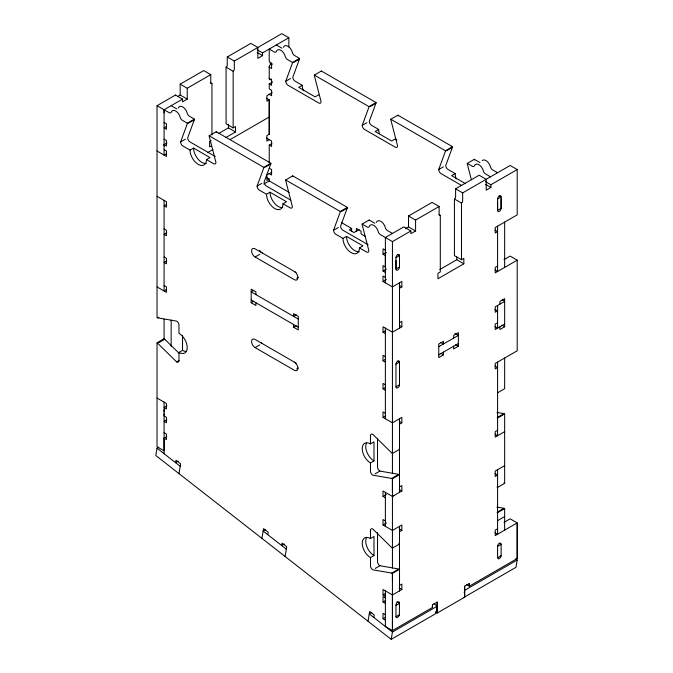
<?xml version="1.0" encoding="UTF-8"?>
<svg xmlns="http://www.w3.org/2000/svg" width="673" height="673" viewBox="0 0 673 673"><rect width="100%" height="100%" fill="white"/><g stroke="black" fill="none" stroke-linecap="round" stroke-linejoin="round"><path stroke-width="1.01" d="M178.968 353.182L164.759 339.234A3.331 1.926 60 0 0 164.086 338.729L157.028 342.809A3.331 1.926 60 0 1 157.701 343.314L176.646 361.906L178.993 360.543L178.993 352.391A11.651 6.73 60 0 0 187.237 347.63A11.651 6.73 60 0 0 178.993 333.362L178.959 324.689A3.331 1.918 60 0 0 176.646 321.13L157.701 317.849A3.348 1.935 60 0 1 157.028 317.572L157.028 105.686L175.468 95.036L182.526 99.116L182.526 101.833L187.237 99.116L187.237 88.239L210.775 74.653L210.775 82.804A1.666 0.959 -60 0 0 211.953 83.486L211.953 134.937M164.086 449.547L164.086 438.165L166.736 436.634M164.086 413.861L164.086 415.964L166.441 417.327L166.441 422.762L164.086 421.399L166.837 419.817M164.086 411.758L164.086 409.664M164.086 145.89L164.086 144.645L166.946 142.996M164.086 112.929L164.086 109.758L182.526 99.116M269.52 139.496L266.887 141.019L266.887 135.584L269.234 134.23L269.234 99.797L266.592 98.266M272.599 81.997L269.234 83.94L269.234 88.92L271.589 90.283L271.589 95.717L269.023 94.237M392.435 568.054L392.435 478.722L399.501 474.642A3.348 1.935 60 0 0 398.828 474.372L379.883 471.083L375.172 473.809M395.968 616.712L395.968 605.052A2.499 1.439 -60 0 1 397.735 601.99A2.499 1.439 -60 0 1 399.501 603.016L399.367 615.4L397.735 617.393L396.094 617.292L395.968 616.712L399.501 614.676M395.968 260.51L395.968 269.007A2.499 1.439 -60 0 0 397.735 270.024A2.499 1.439 -60 0 0 399.501 266.971L399.501 255.639L397.785 254.655M375.172 568.449L379.883 565.732L398.828 569.013A3.348 1.935 60 0 1 399.501 569.291L399.501 590.86L399.501 526.336M399.501 328.13L399.501 305.475M385.377 603.345L383.021 601.99L383.021 596.556L385.377 597.91L385.377 596.303L383.021 594.94L383.021 589.506L392.435 594.94L401.848 589.506L401.848 584.071L399.501 585.426M432.453 607.483L432.453 604.766L437.164 602.049L437.164 613.061L464.631 597.203L464.631 586.191L469.333 583.474L469.333 586.191L517.201 558.556L517.201 522.904L510.142 518.833L503.984 522.383M437.164 602.049L437.164 613.061L435.397 612.043M408.519 215.999L415.586 220.079L415.586 230.948L408.519 226.868L408.519 215.999L432.066 202.405L439.124 206.485L439.124 214.637A1.666 0.959 -60 0 0 440.302 215.318L440.302 271.951L437.946 273.314L437.946 278.748L463.84 263.799L463.84 258.356L461.493 259.719L454.426 255.639L454.426 199.006A1.666 0.959 -60 0 0 455.604 196.97L455.604 188.819L479.142 175.224L486.209 179.304L486.209 190.173L490.911 187.456L490.911 184.739L517.201 169.562L517.201 214.864L495.227 227.55L495.227 232.993L497.583 231.63L494.933 230.099M461.493 259.719L461.493 203.086A1.666 0.959 -60 0 0 462.662 201.05L462.662 192.89L455.604 188.819M464.631 597.203L464.631 586.191M469.333 583.474L469.333 586.191L466.692 584.66M497.583 546.383L497.583 558.043L498.701 558.985L500.586 557.538L501.116 556.007L501.116 544.348A2.499 1.439 -60 0 0 499.349 543.321A2.499 1.439 -60 0 0 497.583 546.383L501.116 544.348L499.349 543.321M497.583 469.712L497.583 534.236L495.017 532.747M497.583 201.841L497.583 210.338A2.499 1.439 -60 0 0 499.349 211.356A2.499 1.439 -60 0 0 501.116 208.302L501.116 198.863M504.649 530.156L504.649 508.578A3.348 1.935 60 0 0 503.976 508.308L496.867 507.072M158.744 447.192L157.019 448.184L155.799 455.503L391.206 639.35L435.936 613.524L437.164 606.205L434.068 603.79M178.984 473.615L180.616 463.848L175.981 460.231L175.569 462.671L178.219 461.14M261.915 538.375L263.547 528.616L268.182 532.234L267.778 534.673M285.1 556.487L286.732 546.72L282.096 543.094L281.684 545.542L284.334 544.011M368.03 621.246L369.662 611.479L374.297 615.105L373.885 617.545M391.206 639.35L392.435 632.031L437.164 606.205M464.219 592.787L464.622 590.347L517.201 559.995L515.577 558.725M517.201 559.995L515.972 567.314L463.403 597.666M190.022 150.104L193.555 148.068L210.035 157.583L206.502 159.619A11.651 6.73 60 0 1 198.257 164.372A11.651 6.73 60 0 1 190.022 150.104L182.963 146.024A3.331 1.918 60 0 1 180.608 141.953L187.237 123.899A3.323 1.918 60 0 0 187.338 123.184L194.396 119.104L189.433 116.236A3.331 1.918 60 0 1 187.212 113.148A6.654 3.845 60 0 0 182.77 106.957A6.654 3.845 60 0 0 178.337 108.017M194.396 119.104A3.323 1.918 60 0 1 194.295 119.828L187.666 137.872A3.331 1.918 60 0 0 190.022 141.953L215.225 156.498M379.328 133.473A11.651 6.73 60 0 1 378.706 129.468L371.21 125.102A3.331 1.926 60 0 1 369.284 121.317L375.921 103.263A3.331 1.926 60 0 0 376.014 102.548L321.4 71.018L314.341 75.09A3.331 1.926 60 0 0 314.434 75.923L321.063 101.631A3.331 1.918 60 0 1 318.716 102.986L288.111 85.32A3.331 1.918 60 0 1 285.756 81.24L292.385 63.195A3.331 1.918 60 0 0 292.486 62.471L299.544 58.4L294.581 55.531A3.331 1.918 60 0 1 292.36 52.435A6.654 3.845 60 0 0 287.926 46.252A6.654 3.845 60 0 0 283.484 47.312M299.544 58.4A3.331 1.918 60 0 1 299.451 59.115L292.814 77.168A3.331 1.926 60 0 0 294.74 80.953L302.236 85.32A11.651 6.73 60 0 0 303.338 90.712M266.491 194.253L270.024 192.217L286.505 201.732L282.971 203.768A11.651 6.73 60 0 1 274.727 208.521A11.651 6.73 60 0 1 266.491 194.253L259.425 190.173A3.331 1.918 60 0 1 257.078 186.101L263.707 168.048A3.331 1.926 60 0 0 263.799 167.333L270.866 163.253L216.252 131.723L209.185 135.803A3.331 1.926 60 0 0 209.286 136.636L215.915 162.336A3.331 1.926 60 0 1 213.989 163.901L206.502 159.619M270.866 163.253A3.331 1.926 60 0 1 270.765 163.976L264.136 182.021A3.331 1.918 60 0 0 266.491 186.101L290.795 200.133M456.277 179.01A11.651 6.73 60 0 1 455.175 173.617L447.68 169.251A3.331 1.926 60 0 1 445.753 165.465L452.391 147.412A3.331 1.926 60 0 0 452.483 146.697L397.869 115.167L390.811 119.239A3.331 1.926 60 0 0 390.904 120.072L397.533 145.78A3.331 1.918 60 0 1 395.186 147.135L364.581 129.468A3.331 1.918 60 0 1 362.225 125.388L368.854 107.344A3.331 1.926 60 0 0 368.955 106.62L376.014 102.548M342.961 238.402L346.494 236.366L362.966 245.881L359.441 247.916A11.651 6.73 60 0 1 351.197 252.678A11.651 6.73 60 0 1 342.961 238.402L335.894 234.322A3.331 1.918 60 0 1 333.547 230.25L340.176 212.197A3.331 1.926 60 0 0 340.269 211.482L347.335 207.402L292.721 175.872L285.655 179.952A3.331 1.918 60 0 0 285.756 180.785L292.385 206.485A3.331 1.926 60 0 1 290.458 208.05L282.971 203.768M347.335 207.402A3.331 1.926 60 0 1 347.234 208.125L340.605 226.17A3.331 1.918 60 0 0 342.961 230.25L368.165 244.795M461.754 185.571L441.051 173.617A3.331 1.918 60 0 1 438.695 169.537L445.324 151.492A3.331 1.926 60 0 0 445.425 150.769L452.483 146.697M376.375 222.359L377.04 221.299A6.663 3.845 60 0 1 384.586 225.665L385.579 228.391A3.331 1.926 60 0 0 387.471 230.578L392.435 233.438M187.237 99.116L180.171 95.036L180.171 84.167L203.717 70.572L210.775 74.653M225.674 137.629L235.5 131.958L235.5 126.524L233.144 127.887L226.078 123.807L226.078 67.174A1.666 0.959 -60 0 0 227.255 65.138L227.255 56.978L250.793 43.392L257.86 47.472L257.86 58.341L262.571 55.623L262.571 52.906L288.852 37.73L288.852 46.992M227.255 56.978L234.322 61.058L281.794 33.65L288.852 37.73M177.529 96.567L180.171 95.036M165.827 126.852L164.069 127.87L166.441 129.241L166.441 123.807L164.086 122.444M188.415 123.226L194.295 119.828M293.563 62.513L299.451 59.115M180.608 141.953L185.311 139.235M285.756 81.24L290.467 78.522M166.66 153.587L164.086 155.068L164.086 109.758M272.153 92.672L266.887 95.717L266.887 101.152L269.234 99.797L269.234 134.23M218.607 133.557L228.433 127.887L235.5 131.958M302.236 85.32L298.703 87.355L315.183 96.87L318.716 94.834M211.171 140.573L209.597 141.473L209.597 146.907L211.389 145.881M207.477 152.67L212.929 149.524M230.183 139.555L269.234 117.009M166.736 204.281L164.086 205.803L166.441 207.166L166.441 201.732L157.028 196.297M269.242 162.95L269.242 145.099L271.884 143.568M264.884 167.375L270.765 163.976M370.032 106.662L375.921 103.263M166.736 232.824L164.086 234.347L166.441 235.71L166.441 230.275L164.086 228.913M271.589 172.28L266.887 174.997L266.887 180.44L269.234 179.077L269.234 181.045M257.078 186.101L261.78 183.384M362.225 125.388L366.936 122.671M263.782 184.04L269.234 180.894L289.154 192.394M378.706 129.468L375.172 131.504L391.652 141.019L395.186 138.983L396.944 140.001M166.736 260.905L164.086 262.436L166.441 263.799L166.441 258.365L164.086 257.002M166.652 289.499L164.086 290.98L164.086 200.369M296.061 272.489L255.109 248.85A4.997 2.885 60 0 0 251.584 250.886A4.997 2.885 60 0 0 255.109 257.002L259.82 254.285M341.354 211.524L347.234 208.125M446.502 150.811L452.391 147.412M157.701 317.849L158.878 317.168M333.547 230.25L338.25 227.533M438.695 169.537L443.406 166.82M351.634 231.52L351.634 228.458L349.279 229.821L353.981 232.538L359.121 229.569M359.441 247.916L366.928 252.198A3.331 1.926 60 0 0 368.854 250.634L362.225 224.933A3.331 1.918 60 0 1 362.124 224.101L369.191 220.021L374.154 222.889A3.331 1.926 60 0 0 374.853 223.167M471.403 179.826L467.373 164.22A3.323 1.918 60 0 1 467.272 163.388L474.339 159.316L479.302 162.176A3.331 1.918 60 0 0 480 162.462M158.878 342.633L164.759 339.234M455.175 173.617L451.642 175.653L465.514 183.67M253.755 290.399L251.189 291.889L298.274 319.069M255.9 294.606L255.9 291.889L251.189 289.171L251.189 302.757L253.839 301.226M296.7 278.294L298.274 277.385M178.993 352.391L182.526 350.355A11.651 6.73 60 0 0 186.446 351.466M415.586 220.079L439.124 206.485M462.662 192.89L510.142 165.482L517.201 169.562M405.382 228.685L408.519 226.868M362.124 224.101L367.088 226.961A3.331 1.918 60 0 0 369.309 226.431A6.654 3.845 60 0 1 373.751 225.371A6.654 3.845 60 0 1 378.192 231.562A3.331 1.918 60 0 0 380.405 234.65L392.435 241.599L410.875 230.948L410.875 233.666L415.586 230.948M385.377 250.205L383.021 248.842L383.021 254.285L386.386 252.341M296.213 314.821L293.563 316.352L293.563 313.635L298.274 316.352L298.274 329.938L293.563 327.221L293.563 324.504M395.968 257.683L399.501 255.639A2.499 1.439 -60 0 0 397.735 254.621A2.499 1.439 -60 0 0 395.968 257.683L395.968 269.007L399.501 266.971M497.583 199.015L501.116 196.97L501.116 208.302L497.583 210.338L497.583 199.015A2.499 1.439 -60 0 1 499.349 195.952L501.116 196.97A2.499 1.439 -60 0 0 499.349 195.952M383.021 254.285L385.393 255.656L385.393 266.979L383.021 265.608L383.021 271.042L386.386 269.099M296.061 363.1L255.109 339.453A4.997 2.885 60 0 0 251.584 341.497A4.997 2.885 60 0 0 255.109 347.613L259.82 344.896M293.563 327.221L296.213 325.698M166.946 405.912L164.086 407.56L166.441 408.915L166.441 403.48L157.028 398.046M385.377 277.385L383.021 276.031L383.021 281.465L386.386 279.522M399.501 288.263L401.848 286.9L401.848 281.465L392.435 286.9L383.021 281.465M439.814 269.511L456.782 259.719L463.84 263.799M296.7 368.905L298.274 367.996M503.984 259.643L510.142 256.093L517.201 260.173L517.201 350.784L495.227 363.47L495.227 368.905L497.583 367.542L494.933 366.019M399.501 282.82L399.501 322.695L401.848 321.332L401.848 326.767L392.435 332.21L383.021 326.767L383.021 332.21L385.671 330.679M497.583 266.062L495.227 267.425L495.227 272.859L517.201 260.173M385.377 356.673L383.021 355.31L383.021 360.745L385.671 359.222M395.968 364.143L399.501 362.108L399.501 384.763A2.499 1.439 -60 0 1 397.735 387.816A2.499 1.439 -60 0 1 395.968 386.798L395.968 364.143A2.499 1.439 -60 0 1 397.735 361.09A2.499 1.439 -60 0 1 399.501 362.108L397.785 361.115M438.729 346.704L458.347 335.381L454.923 333.404M438.729 354.856L458.347 343.533M385.377 384.763L383.021 383.4L383.021 388.834L385.671 387.312M497.583 322.695L495.227 324.05L495.227 329.492L504.649 324.05M443.457 352.13L443.457 354.848L438.754 357.565L438.754 343.979L443.457 341.261L443.457 343.979L440.807 342.448M453.661 338.09L453.661 335.364L458.363 332.647L458.363 346.242L453.661 348.959L453.661 346.242M395.968 386.798L399.501 384.763M499.938 304.12L499.938 301.403L504.649 298.677L504.649 326.767L499.938 329.492L499.938 326.767M385.377 413.306L383.021 411.943L383.021 417.378L385.671 415.847M399.501 424.175L401.848 422.812L401.848 417.378L392.435 422.812L383.021 417.378M370.461 462.931A11.651 6.73 60 0 1 362.225 448.664A11.651 6.73 60 0 1 370.461 443.902L373.995 441.867L373.995 460.896L370.461 462.931L370.503 471.605A3.331 1.926 60 0 0 372.817 475.163L391.762 478.444A3.348 1.935 60 0 1 392.435 478.722L392.435 492.005M497.583 392.78L504.649 388.7L504.649 358.028M265.709 529.567L263.135 531.056L286.319 549.16M391.762 478.444L397.65 475.045M498.087 417.058L503.976 413.659A3.348 1.935 60 0 1 504.649 413.937L504.649 483.349L497.583 487.42A3.331 1.926 60 0 1 497.078 487.067M504.649 413.937L497.583 418.017A3.348 1.935 60 0 0 497.078 417.782M394.201 495.421L392.435 496.438L383.021 491.004L383.021 496.438L386.386 494.495M399.501 486.924L401.848 485.561L401.848 491.004L392.435 496.438M497.583 430.291L495.227 431.654L495.227 437.088L504.649 431.654M385.377 520.902L383.021 519.539L383.021 524.982L386.386 523.039M370.461 557.581A11.651 6.73 60 0 1 362.225 543.304A11.651 6.73 60 0 1 370.461 538.551L373.995 536.507L373.995 555.536L370.461 557.581L370.503 566.245A3.331 1.918 60 0 0 372.817 569.812L391.762 573.093A3.348 1.935 60 0 1 392.435 573.362L399.501 569.291M504.649 465.632L495.227 471.066L495.227 476.501L497.583 475.146L494.933 473.615M399.501 531.771L401.848 530.417L401.848 524.982L392.435 530.417L383.021 524.982M391.762 573.093L397.65 569.695M498.087 511.707L503.976 508.308M504.649 508.578L497.583 512.658A3.348 1.935 60 0 0 497.078 512.431M497.583 520.675L504.649 516.595M383.021 594.94L385.671 593.409M497.583 528.793L495.227 530.156L495.227 535.59L517.201 522.904L517.201 558.556M383.021 601.99L385.671 600.459M371.816 612.438L369.25 613.919L392.435 632.031M395.968 605.389L399.501 603.345L396.927 601.864M385.377 614.676L383.021 613.313L383.021 618.756L385.671 617.225M497.583 557.707L501.116 555.671M496.994 412.448L503.976 413.659M276.3 44.973L281.264 47.842A3.331 1.918 60 0 0 281.962 48.12M497.583 172.734L492.619 169.865A3.331 1.918 60 0 1 490.398 166.778A6.654 3.845 60 0 0 486.663 161.057A6.654 3.845 60 0 0 482.188 160.595M292.486 62.471L287.522 59.611A3.331 1.918 60 0 1 285.302 56.515A6.654 3.845 60 0 0 280.86 50.324A6.654 3.845 60 0 0 276.426 51.392A3.331 1.918 60 0 1 274.205 51.922L269.234 49.053L269.234 61.739L271.589 63.094L271.589 68.537L268.939 67.006M314.341 75.09L368.955 106.62M390.811 119.239L445.425 150.769M467.272 163.388L472.244 166.256A3.331 1.926 60 0 0 474.129 166.248L475.121 164.675A6.663 3.845 60 0 1 482.676 169.032L483.668 171.758A3.331 1.926 60 0 0 485.561 173.945L490.524 176.814M257.187 49.794L262.571 52.906M485.536 181.634L490.911 184.739M257.187 52.519L262.571 55.623M485.536 184.352L490.911 187.456M270.109 63.599L271.867 64.616M269.023 78.379L271.589 79.86L271.589 85.294L269.234 83.94M226.078 67.174L233.144 71.254L233.144 127.887M454.426 199.006L461.493 203.086M210.27 82.51L211.953 83.486M439.124 214.637L440.302 215.318M180.171 84.167L187.237 88.239M266.458 138.058L271.589 141.019L271.589 146.462L269.242 145.099M495.017 270.016L497.583 271.497L497.583 226.195M410.875 230.948L403.817 226.868L385.377 237.519L385.377 282.82M171.152 105.686L176.116 108.546A3.331 1.918 60 0 0 176.814 108.833M502.083 299.914L504.649 301.403L495.227 306.838L495.227 312.272L497.583 310.918L494.933 309.387M269.242 168.208L271.589 169.562M157.028 105.686L169.049 112.627A3.331 1.918 60 0 0 171.27 112.097A6.654 3.845 60 0 1 175.712 111.037A6.654 3.845 60 0 1 180.154 117.22A3.331 1.918 60 0 0 182.366 120.316L187.338 123.184M209.185 135.803L263.799 167.333M285.655 179.952L340.269 211.482M269.023 173.516L271.589 175.005L271.589 169.562M266.592 177.546L269.234 179.077M341.674 222.713L351.634 228.458M365.532 236.484L361.048 233.893L361.048 231.176L356.337 228.458L356.337 231.596M501.999 325.244L504.649 326.767M495.017 326.649L497.583 328.13L497.583 305.475M164.069 139.193L166.441 140.564L166.441 146.007L164.086 144.645M383.021 271.042L385.377 272.405M164.086 149.633L166.441 150.988L166.441 156.422L157.028 150.988M399.333 285.445L401.848 286.9M455.722 344.711L458.363 346.242M399.333 325.311L401.848 326.767M440.807 353.317L443.457 354.848M255.109 257.002L294.345 279.657A4.997 2.885 60 0 0 297.878 277.613A4.997 2.885 60 0 0 294.345 271.497M383.021 332.21L385.377 333.564M383.021 360.745L385.377 362.108M495.017 434.245L497.583 435.725L497.583 362.108M251.189 300.04L298.274 327.221M251.189 302.757L255.9 305.475L255.9 302.757M383.021 388.834L385.377 390.197M164.086 285.545L166.441 286.9L166.441 292.343L157.028 286.9M399.333 421.357L401.848 422.812M255.109 347.613L294.345 370.259A4.997 2.885 60 0 0 297.878 368.224A4.997 2.885 60 0 0 294.345 362.108M399.207 489.473L401.848 491.004M383.021 496.438L385.377 497.793M399.207 528.885L401.848 530.417M164.086 432.731L166.441 434.085L166.441 439.528L164.086 438.165M164.086 450.826L157.028 446.746L157.028 342.809M399.207 587.975L401.848 589.506M383.021 618.756L385.377 620.111M157.019 448.184L180.204 466.288M504.649 222.115L504.649 267.425M456.782 257.002L456.782 259.719M432.453 604.766L432.453 607.483L392.435 630.593L385.377 626.513L385.377 590.86M399.501 418.741L399.501 492.358M392.435 241.599L392.435 473.43M392.435 581.379L392.435 573.362L392.435 630.593L392.435 594.94M385.377 328.13L385.377 418.741M385.377 492.358L385.377 526.336M377.528 438.947L377.528 467.012A3.331 1.926 60 0 0 379.883 471.083M377.528 532.553L377.528 561.652A3.331 1.918 60 0 0 379.883 565.732M370.461 443.902L370.461 435.751A3.331 1.918 60 0 1 372.817 434.388L391.762 452.979A3.331 1.926 60 0 0 392.435 453.484L399.501 449.413A3.331 1.926 60 0 1 399.156 449.185M370.461 538.551L370.461 530.391A3.331 1.926 60 0 1 372.817 529.037L391.762 547.629A3.331 1.926 60 0 0 392.435 548.133L399.501 544.053A3.331 1.926 60 0 1 398.828 543.548M234.322 61.058L234.322 69.21A1.666 0.959 -60 0 1 233.144 71.254M228.433 124.261L228.433 127.887M182.526 335.289L182.526 350.355M175.468 95.036L175.468 95.717M171.152 320.07L171.152 346.351M164.086 319.145L164.086 339.116M164.086 402.118L164.086 453.703M321.458 71.632A3.331 1.926 60 0 1 321.4 71.018M397.97 116A3.331 1.926 60 0 1 397.869 115.167M474.398 159.93A3.323 1.918 60 0 1 474.339 159.316M504.649 483.349A3.331 1.926 60 0 1 503.976 482.844M271.656 79.002A2.499 1.439 -60.1 0 1 269.242 78.497L269.234 67.174A2.499 1.439 -60 0 1 270.327 64.658A2.499 1.439 -60 0 1 272.254 63.994M262.176 343.533A4.997 2.885 60 0 1 260.872 342.498M262.176 252.922A4.997 2.885 60 0 1 259.677 250.289M179.001 360.543A3.331 1.926 60 0 1 176.646 361.906M373.995 555.536A11.651 6.73 60 0 1 366.449 537.845M373.995 460.896A11.651 6.73 60 0 1 366.449 443.204M292.814 176.705A3.331 1.918 60 0 1 292.721 175.872M216.302 132.337A3.331 1.926 60 0 1 216.252 131.723M369.216 220.424A3.331 1.918 60 0 1 369.191 220.021M206.3 163.388A11.651 6.73 60 0 1 197.87 158.929A11.651 6.73 60 0 1 193.555 148.068M359.239 251.685A11.651 6.73 60 0 1 350.81 247.227A11.651 6.73 60 0 1 346.494 236.366M282.769 207.536A11.651 6.73 60 0 1 274.34 203.078A11.651 6.73 60 0 1 270.024 192.217"/></g></svg>
